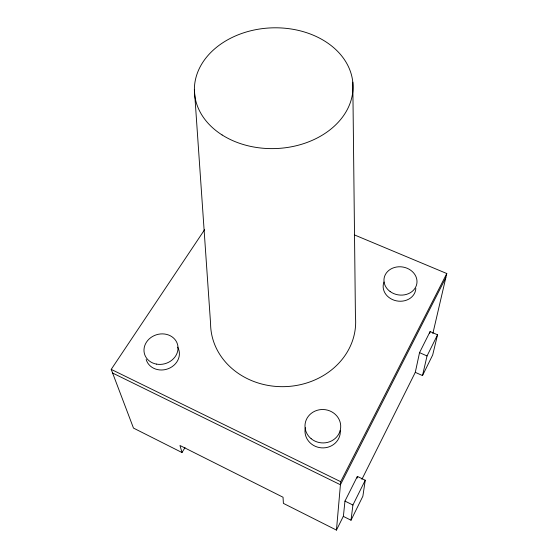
<?xml version="1.0" encoding="UTF-8"?>
<svg xmlns="http://www.w3.org/2000/svg" width="558" height="558" viewBox="0 0 558 558"><rect width="100%" height="100%" fill="white"/><g stroke="black" fill="none" stroke-linecap="round" stroke-linejoin="round"><path stroke-width="0.84" d="M204.612 229.68L111.216 369.382L133.481 428.091L182.006 452.538L179.976 445.493L283.039 497.234L283.401 503.379L336.453 530.1L340.694 481.7L446.784 273.532L354.365 234.883M343.247 516.345L351.01 520.216L362.874 496.222L365.246 480.229L357.371 476.399L344.963 501.098L343.407 516.164L336.453 530.1M351.01 520.216L352.914 505.025L365.246 480.229M357.155 478.094L357.371 476.399M415.291 372.346L419.539 352.635L430.12 331.564L437.549 334.8L432.68 354.993L422.504 375.59L415.291 372.346L361.891 479.336M429.737 333.266L430.12 331.564M422.504 375.59L427.037 355.955L437.549 334.8M432.855 333.538L446.784 273.532M445.821 277.668L340.429 484.756L112.604 373.037M182.006 452.538L184.998 447.565M419.539 352.635L427.037 355.955M111.216 369.382L340.694 481.7M344.963 501.098L352.914 505.025M194.379 89.35L210.582 323.661A72.561 63.975 -2.3 0 0 286.198 386.589A72.561 63.975 -2.3 0 0 355.439 316.951L352.796 82.145M177.66 347.174A17.019 14.975 -16.9 0 1 168.279 368.699A17.019 14.975 -16.9 0 1 146.161 359.401M340.282 430.351A17.689 16.559 5.7 0 1 321.45 447.844A17.689 16.559 5.7 0 1 305.359 427.7M415.836 288.507A16.412 14.02 9 0 1 396.473 300.86A16.412 14.02 9 0 1 383.995 282.027M156.4 364.102A17.2 15.087 -16.7 0 0 177.514 344.314A17.2 15.087 -16.7 0 0 149.112 339.013A17.2 15.087 -16.7 0 0 156.4 364.102M311.148 438.714A17.884 16.705 5.4 0 0 340.401 429.59A17.884 16.705 5.4 0 0 316.993 410.36A17.884 16.705 5.4 0 0 311.148 438.714M390.154 291.569A16.587 14.117 8.8 0 0 416.819 283.757A16.587 14.117 8.8 0 0 394.457 267.498A16.587 14.117 8.8 0 0 390.154 291.569M222.105 134.959A79.362 60.383 -2.3 0 0 351.693 97.978A79.362 60.383 -2.3 0 0 247.327 31.694A79.362 60.383 -2.3 0 0 222.105 134.959"/></g></svg>
